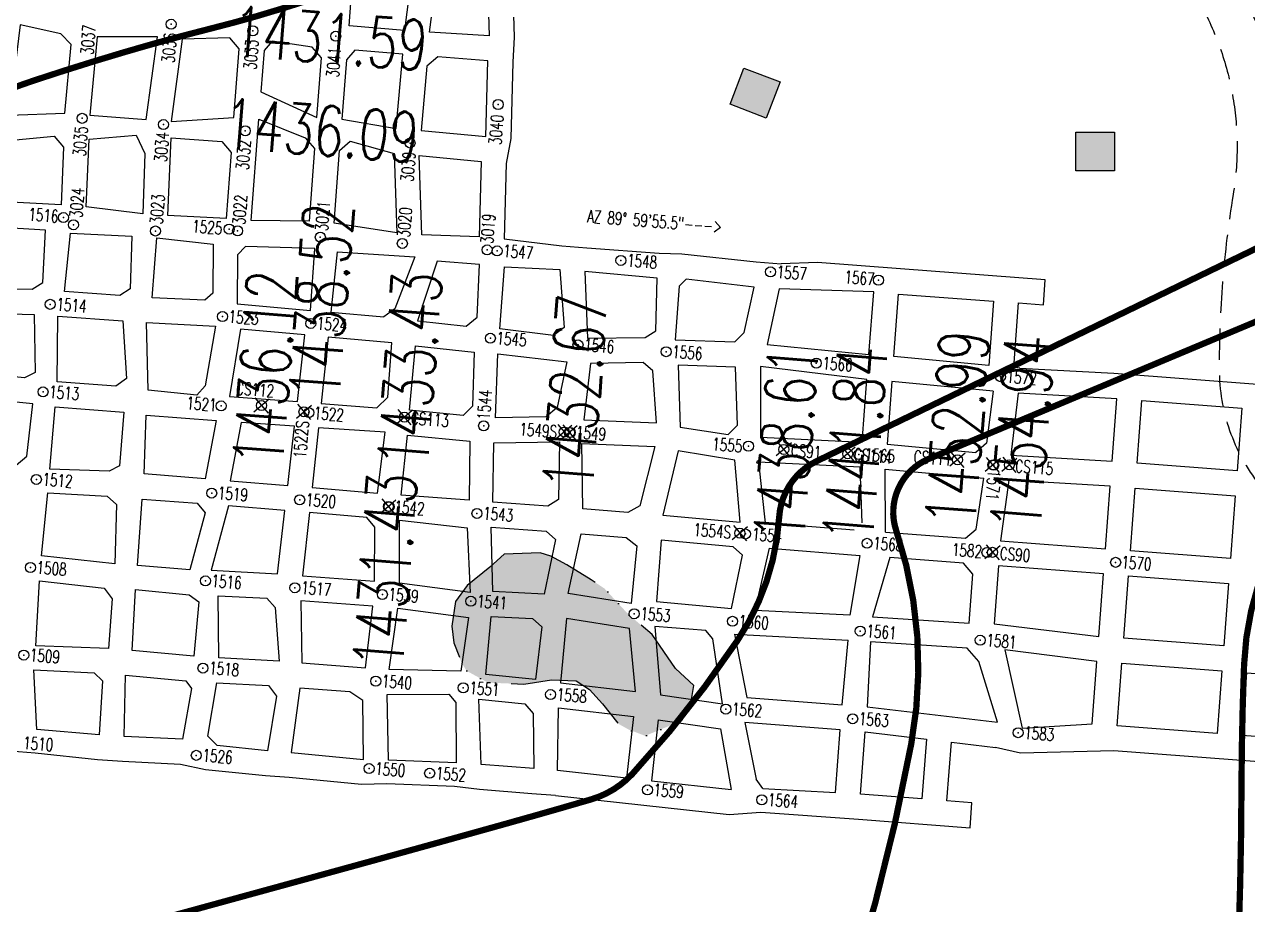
# Model space of a CAD drawing. Header units: inches. Extents: x 10131215 to 10153225, y 3476725 to 3491422.
# Drawn here: x 10140096 to 10141072, y 3482719 to 3483420 of the extents above; entities that cross this region are included whole.
import ezdxf
from ezdxf.enums import TextEntityAlignment as Align

# ---------------------------------------------------------------- set-up
doc = ezdxf.new("R2010")
doc.units = ezdxf.units.IN
doc.header["$LTSCALE"] = 100
doc.header["$MEASUREMENT"] = 0
doc.header["$PDMODE"] = 32
doc.header["$PDSIZE"] = 8
doc.linetypes.add('DASHED2', pattern=[0.375, 0.25, -0.125])
doc.linetypes.add('STREAM', pattern=[1.5, 1, -0.125, 0, -0.125, 0, -0.125, 0, -0.125])
for name, color, linetype in [('BUILDINGS', 7, 'CONTINUOUS'), ('ELEVATIONS-UPEER MASON-CONTOURS', 175, 'CONTINUOUS'), ('ELEVATIONS-UPPER MASON-SPOT', 175, 'CONTINUOUS'), ('MINE WORKINGS-ADVANCED-SURVEYED', 7, 'CONTINUOUS'), ('ROADS', 34, 'DASHED2'), ('SPADS-CONTROL SURVEY-LABELS', 230, 'CONTINUOUS'), ('SPADS-CONTROL SURVEY-SYMBOLS', 230, 'CONTINUOUS'), ('SPADS-LABEL', 90, 'CONTINUOUS'), ('SPADS-SYMBOL', 90, 'CONTINUOUS'), ('WATER-SURFACE', 140, 'STREAM')]:
    doc.layers.add(name, color=color, linetype=linetype)
doc.styles.add('LEV', font='SIMPLEX.shx', dxfattribs={"width": 0.7, "height": 40})
doc.styles.add('SP', font='SIMPLEX', dxfattribs={"width": 0.75, "height": 12})

# ---------------------------------------------------------------- blocks, each defined once
blk = doc.blocks.new('CS')
at = {"layer": 'SPADS-CONTROL SURVEY-SYMBOLS'}
for p, q in [((-5.656854249653406, 5.656854249420576), (5.656854249420576, -5.656854249536991)), ((5.656854249420576, 5.656854249420576), (-5.656854249653406, -5.656854249536991))]:
    blk.add_line(p, q, dxfattribs=at)
blk.add_circle((-2.328306436538696e-10, -1.455191522836685e-10), 4, dxfattribs=at)

msp = doc.modelspace()

# ---------------------------------------------------------------- hatches: boundary and pattern name
at = {"layer": 'WATER-SURFACE'}
h = msp.add_hatch(color=151, dxfattribs=at)
h.paths.add_polyline_path([(10138052.43618324, 3483775.884094363), (10138047.61001281, 3483759.449616426), (10138021.17953161, 3483723.112215106), (10137999.74342445, 3483707.360507442), (10137982.45977996, 3483691.438232584), (10137961.36045878, 3483683.989209406), (10137922.97754942, 3483660.618094696), (10137922.80917848, 3483656.466771486), (10137971.96582953, 3483637.81270064), (10137984.42331578, 3483637.300508089), (10138013.82767278, 3483644.408051173), (10138043.06365836, 3483647.364270642), (10138072.13126267, 3483646.169157993), (10138117.47219485, 3483635.988437114), (10138129.0877162, 3483614.719668083), (10138140.87180909, 3483597.602223772), (10138160.62394747, 3483571.840610132), (10138168.59219028, 3483563.196439478), (10138181.04965402, 3483562.68422749), (10138189.8598974, 3483574.796798825), (10138191.03870174, 3483603.856105956), (10138183.57565005, 3483624.954179133), (10138151.87099672, 3483663.681869735), (10138140.08707488, 3483680.799290043), (10138129.14511142, 3483718.673415896), (10138125.32926087, 3483727.146689147), (10138117.69793941, 3483744.093354775), (10138105.91378982, 3483761.21088482)])
h.paths.add_polyline_path([(10138843.79548152, 3482674.66241525), (10138839.64315395, 3482674.833233801), (10138823.03346408, 3482675.516523619), (10138814.72861915, 3482675.858168528), (10138802.27144665, 3482676.370631988), (10138715.7447128, 3482696.56336903), (10138711.59238336, 3482696.734185961), (10138661.08946236, 3482682.178579827), (10138660.75254509, 3482673.875781955), (10138664.06277167, 3482652.948097674), (10138701.09752278, 3482643.107868003), (10138762.87810637, 3482628.091400642), (10138787.79260741, 3482627.066436759), (10138824.99559686, 3482621.377587511), (10138837.45294087, 3482620.86510045), (10138854.56785291, 3482632.635911695), (10138855.41025063, 3482653.392861946)])
h.paths.add_polyline_path([(10140233.97822906, 3482637.653164133), (10140225.31562327, 3482640.200562987), (10140196.96242575, 3482643.557981047), (10140177.449526, 3482648.742627704), (10140166.59904986, 3482651.380024601), (10140151.46187891, 3482656.384799595), (10140136.2358585, 3482659.202190502), (10140116.72295009, 3482664.386964392), (10140097.03216023, 3482665.196984213), (10140081.45076352, 3482659.264857437), (10140070.15607007, 3482650.965359871), (10140058.95041858, 3482644.853375596), (10140047.47805365, 3482632.179133578), (10140049.3105541, 3482623.339623359), (10140053.68627997, 3482623.159614458), (10140069.00113073, 3482622.529591112), (10140090.79091688, 3482619.442167914), (10140110.30380354, 3482614.257375251), (10140138.47928857, 3482606.525177326), (10140153.70528686, 3482603.707767307), (10140214.96485416, 3482601.187644078), (10140256.44518971, 3482597.290165139), (10140267.38430938, 3482596.840146197), (10140287.07487663, 3482596.030105855), (10140298.1030417, 3482597.767468475), (10140309.21987451, 3482601.692229959), (10140322.79133335, 3482612.089152915), (10140334.17474661, 3482622.576094313), (10140341.09376964, 3482631.055648671), (10140348.2793655, 3482646.097241656), (10140351.00038205, 3482659.131590737), (10140351.53353358, 3482672.25594247), (10140325.36818143, 3482675.523340903), (10140318.53801139, 3482669.231173667), (10140309.34245533, 3482658.654222873), (10140300.23557028, 3482650.264673753), (10140291.12868939, 3482641.87512823), (10140280.01185287, 3482637.950498251), (10140266.79581302, 3482636.303129852)])
h.paths.add_polyline_path([(10140478.72028758, 3482997.872283736), (10140467.33672265, 3482987.385211373), (10140449.21159227, 3482972.793316113), (10140439.92707016, 3482960.029015273), (10140436.93941912, 3482940.432439626), (10140438.59412297, 3482927.218076922), (10140444.53553424, 3482911.636347025), (10140448.64470491, 3482904.89418002), (10140465.79229636, 3482895.42481692), (10140494.23435832, 3482894.254967587), (10140516.29069971, 3482897.729739553), (10140535.98162314, 3482896.919835074), (10140546.65423194, 3482889.907831016), (10140557.14928036, 3482878.520872032), (10140569.65426898, 3482862.669118891), (10140578.22803948, 3482857.934348205), (10140591.1773739, 3482853.019600483), (10140620.15284137, 3482864.974150497), (10140627.16084979, 3482875.641206305), (10140630.05972028, 3482893.050322682), (10140615.27779976, 3482906.804678362), (10140596.65352935, 3482933.863416774), (10140577.58487408, 3482949.98511604), (10140567.08980371, 3482961.371921372), (10140558.69393708, 3482970.481465464), (10140548.02112162, 3482977.49359748), (10140528.77468641, 3482989.240458651), (10140515.91416384, 3482996.342557971), (10140507.25148594, 3482998.889894545)])

# ---------------------------------------------------------------- linework, layer by layer
at = {"layer": 'BUILDINGS'}
for points in [[(10140658.84933499, 3483356.395537143), (10140669.9101007, 3483385.307068137), (10140698.8216317, 3483374.246302428), (10140687.76086599, 3483345.334771434)], [(10140934.68682012, 3483303.257774664), (10140934.68682012, 3483334.212857647), (10140965.64190311, 3483334.212857647), (10140965.64190311, 3483303.257774664)]]:
    msp.add_lwpolyline(points, close=True, dxfattribs=at)
for points in [[(10140669.9101007, 3483385.307068137), (10140698.8216317, 3483374.246302428), (10140658.84933499, 3483356.395537143), (10140687.76086599, 3483345.334771434)], [(10140934.68682012, 3483334.212857647), (10140965.64190311, 3483334.212857647), (10140934.68682012, 3483303.257774664), (10140965.64190311, 3483303.257774664)]]:
    msp.add_solid(points, dxfattribs=at)
at = {"layer": 'ELEVATIONS-UPEER MASON-CONTOURS', "const_width": 5.000142584255225}
for points in [[(10135978.88428691, 3483263.248318839, 4.255055060081e-07), (10135880.17467438, 3483248.315375748, 0.0005474603146306517)], [(10136147.75905881, 3483288.543522684, 1.373056544530431e-06), (10135988.51066798, 3483264.690762232, 2.300745381369936e-05)], [(10139638.82532724, 3483431.707527347, 7.746851416543983e-07), (10139693.51518071, 3483463.689686147, 1.130609256245208e-05)], [(10138804.86546588, 3484318.684978562, 1.744273280105424e-06), (10138743.64353124, 3484310.015058426, 0.000372396925062913)], [(10137623.40510488, 3484107.94514403, -4.648642984989848e-07), (10137609.74202543, 3484100.70544615, -0.0001325035653944771)], [(10139697.26243891, 3483465.881172217, 6.75367293993385e-06), (10139736.40876738, 3483488.776777369, -3.284967643956018e-06), (10139816.89067232, 3483535.849167633, -0.0002011422296852698)], [(10141524.20354393, 3483957.189001164), (10140935.67828565, 3483702.58064611), (10140347.15302736, 3483447.972291057, -0.02181318538239929), (10140337.81379319, 3483444.406897699, -0.005325067643175596), (10140298.83883877, 3483431.904140554, -0.01364955955323126), (10140245.96887901, 3483417.13117527, 0.01039652907878781), (10140176.43686878, 3483398.189237546, 0.008219069687363694), (10140104.04509247, 3483375.542044509, 0.01927811408492636), (10140073.749558, 3483364.201428954, 0.00882344217724672)], [(10141229.98492185, 3483314.684674557), (10140979.00021492, 3483193.35176994), (10140728.01550798, 3483072.018865324, 0.2706922975363894), (10140698.04943728, 3483027.435611662, -0.132528265845121), (10140664.67682213, 3482928.908866729, -0.03870784161099785), (10140581.11113078, 3482822.883807456, -0.1364576321010456), (10140548.00243336, 3482802.370243994, -0.002725909393274517), (10140477.77713226, 3482782.32846672, -0.001285266575595932), (10140328.50163166, 3482741.01849787), (10139979.72477193, 3482645.463753393), (10139630.94791221, 3482549.909008915, 0.5632209664600145), (10139617.69221806, 3482503.375545419, -0.5018286148698018), (10139608.35848109, 3482452.618290099, -0.0007733367434370667), (10139561.64131444, 3482429.636598578, -0.0008981739942839022), (10139521.35143583, 3482409.983709273, -1.703775806292648e-05), (10139463.32174833, 3482381.808942344, 1.606019843936534e-05), (10139401.7598246, 3482351.919341064, 0.00137145184059995), (10139380.29241822, 3482341.422751259, 0.0005374382145129457), (10139325.6139586, 3482314.428317448)], [(10141301.0331719, 3483276.528703604), (10141059.17889976, 3483175.156833219), (10140817.32462762, 3483073.784962833, 0.3928988278857378), (10140791.41927142, 3483016.569896205, -0.1274134903558405), (10140803.36508072, 3482846.491170262, -0.02972312518799287), (10140756.54720237, 3482657.44469117, -0.1329667477937876), (10140732.78728526, 3482620.095348772, -0.1172618887302695), (10140657.69813283, 3482578.450086725, -0.02494401631354691), (10140269.14546381, 3482490.320628321, -0.001318284884751951), (10140141.96510018, 3482468.4202758, -0.01226271473453503), (10140128.23182793, 3482466.437790241, -0.02530229064140293), (10140065.57650613, 3482462.155037282, -0.01995917158756731), (10139986.00181962, 3482463.926567886, -0.08427471786671684), (10139944.87072928, 3482473.571195999, 0.1199003183998349), (10139915.34330602, 3482478.330703206, 0.0646979821814321), (10139876.28453253, 3482470.08470471, 0.02367162985779751), (10139775.51419885, 3482429.295771377, 0.000792822278767275), (10139737.1812714, 3482411.551311685, 0.0002033880248925763), (10139587.89474875, 3482342.08449446, 0.002876648417140785), (10139488.88363881, 3482295.267986109, 0.001786759856534047), (10139330.1884131, 3482218.411267059)], [(10141097.51483018, 3483013.243134198, 0.1160950750435688), (10141068.90458602, 3482909.939374408, 0.008917646682672543), (10141066.80620314, 3482810.929243096, -0.007727824028192779), (10141064.65665559, 3482696.671735881, -0.002562928000634388), (10141059.78588914, 3482573.087550947, -0.008468277175046428), (10141057.48684475, 3482535.723928492, -0.1052528661751687), (10141047.13313699, 3482500.788933486, -0.03859720500066147), (10140993.60795417, 3482418.196574577, -0.05254931921094722), (10140952.39938752, 3482374.593429867, -0.1222047327554332), (10140929.06520552, 3482362.874623395, -0.1822515681844898), (10140891.7252067, 3482368.073083792, -0.07766703118730557), (10140823.35538151, 3482420.470041326, -0.03868840197748491), (10140815.01790395, 3482430.68514506, 0.07370525433067904), (10140810.25954072, 3482435.748634049, 0.4366658380115233), (10140761.42680265, 3482428.162851148, -0.1722206152289706), (10140674.28483678, 3482363.763388628, -0.008065148788285077), (10140499.5388544, 3482313.663817198, -0.01226712686812324), (10140383.39635129, 3482285.420575802, -0.008860349737550103), (10140204.67603497, 3482249.881218251, -0.01153085683888574), (10140066.34002144, 3482228.193042906, -0.07622709186499893), (10139957.97260676, 3482230.328978037, 0.1461579520231315), (10139900.97158476, 3482223.548736393), (10139813.69369425, 3482185.754641384)]]:
    msp.add_lwpolyline(points, format="xyb", dxfattribs=at)
at = {"layer": 'MINE WORKINGS-ADVANCED-SURVEYED'}
for points in [[(10140354.95439947, 3483418.86151082), (10140358.60630147, 3483466.573319623), (10140367.19375573, 3483473.939657229), (10140406.20750567, 3483471.926511329), (10140399.07801395, 3483415.29298622)], [(10140419.02583105, 3483413.841295287), (10140425.5746464, 3483462.495693554), (10140434.13444962, 3483469.894144023), (10140465.19839078, 3483464.054567013), (10140466.59630168, 3483410.920708056)], [(10140083.80705623, 3483347.692582489), (10140128.31875093, 3483349.352902626), (10140133.32513005, 3483403.946551287), (10140125.02164694, 3483412.66781486), (10140092.67828953, 3483419.683285677)], [(10140148.2524889, 3483347.719224462), (10140193.11266663, 3483344.296192283), (10140202.00529926, 3483410.176426658), (10140153.92193825, 3483410.255113396)], [(10140213.05725398, 3483342.800782883), (10140262.97242205, 3483345.991562719), (10140267.20207251, 3483400.738992587), (10140259.81338296, 3483409.307222685), (10140221.92206208, 3483408.347390766)], [(10140284.59369729, 3483366.401630716), (10140329.31794002, 3483345.993380764), (10140332.95152528, 3483393.465882864), (10140325.58518768, 3483402.053337127), (10140293.72183723, 3483406.800699043), (10140287.14822209, 3483399.264566916)], [(10140349.26017985, 3483344.466984943), (10140392.42898352, 3483337.150994087), (10140397.69890756, 3483396.34255997), (10140359.48699539, 3483399.458464231), (10140352.89376512, 3483391.939487044)], [(10140412.37122336, 3483335.624598266), (10140463.94530474, 3483330.674121099), (10140465.61615188, 3483390.944168811), (10140425.6258515, 3483394.310192665), (10140417.06604829, 3483386.911742196)], [(10140276.7377196, 3483263.763907831), (10140282.91466189, 3483344.465166898), (10140320.04360763, 3483329.653035233), (10140327.40994524, 3483321.065580971), (10140322.98339736, 3483263.233085452)], [(10140080.4684435, 3483278.632324824), (10140083.26085157, 3483327.674477401), (10140119.78994838, 3483330.987638911), (10140127.10997231, 3483322.360672458), (10140125.33915853, 3483276.267616396)], [(10140145.2728965, 3483274.633938232), (10140147.69718154, 3483328.700489483), (10140185.16004495, 3483331.855603796), (10140192.09109331, 3483317.296228892), (10140190.49049551, 3483269.198668583)], [(10140210.43508286, 3483267.703259183), (10140213.08246723, 3483329.762030635), (10140253.4691303, 3483326.659881213), (10140260.8354679, 3483318.072426951), (10140256.79547976, 3483265.290303652)], [(10140342.92563719, 3483261.706689631), (10140347.35218507, 3483319.53918515), (10140355.93963934, 3483326.905522755), (10140390.9025877, 3483317.208754253), (10140393.07422481, 3483253.856460237)], [(10140413.01646464, 3483252.330064417), (10140410.84482754, 3483315.682358432), (10140460.42468493, 3483310.884520846), (10140458.83683345, 3483250.82884197)]]:
    msp.add_lwpolyline(points, close=True, dxfattribs=at)
at = {"layer": 'MINE WORKINGS-ADVANCED-SURVEYED', "flags": 128}
for points in [[(10140485.17493003, 3483463.074417219), (10140486.57284092, 3483409.940558263), (10140485.59269113, 3483389.964019018), (10140483.88754457, 3483329.147725278), (10140480.36692477, 3483309.358125026), (10140478.77907328, 3483249.30244615), (10140524.55175324, 3483243.597539996), (10140544.49399308, 3483242.071144175), (10140602.3264886, 3483237.644596295), (10140620.35082424, 3483237.267952048), (10140679.72577056, 3483230.71743654), (10140699.66801039, 3483229.19104072)], [(10140327.67174354, 3483241.354748141), (10140272.40434686, 3483243.033283995), (10140265.9352059, 3483236.46403265), (10140265.7258213, 3483197.364398221)], [(10140265.7258213, 3483197.364398221), (10140324.25997331, 3483192.171385194), (10140327.67174354, 3483241.354748141)], [(10140345.53112935, 3483238.89286377), (10140340.38234773, 3483190.741045854), (10140382.79412533, 3483186.978372168)], [(10140345.53112935, 3483238.89286377), (10140407.40856298, 3483234.842863129), (10140391.34284061, 3483193.297067604), (10140382.79412533, 3483186.978372168)], [(10140885.10759453, 3483146.515668662), (10140888.87555409, 3483198.042275216), (10140908.8228616, 3483196.583598754), (10140910.28153806, 3483216.530906261), (10140794.90080298, 3483225.234108157), (10140728.68667251, 3483230.303645163), (10140699.66801039, 3483229.19104072)], [(10140688.56186239, 3483165.069782192), (10140769.61468966, 3483156.963215706), (10140773.43176592, 3483206.818732102), (10140698.14161457, 3483209.248800885)], [(10140698.14161457, 3483209.248800885), (10140688.56186239, 3483165.069782192)], [(10140268.29570041, 3483177.130282285), (10140259.49648535, 3483123.516306259)], [(10140259.49648535, 3483123.516306259), (10140313.69792359, 3483119.39479059), (10140319.78853796, 3483172.552128557), (10140268.29570041, 3483177.130282285)], [(10140389.1227612, 3483166.387723026), (10140338.26181947, 3483170.90969581), (10140332.59974083, 3483117.957483049), (10140377.18366921, 3483114.567289627)], [(10140377.18366921, 3483114.567289627), (10140385.83997794, 3483122.938465714), (10140389.1227612, 3483166.387723026)], [(10140683.18036537, 3483091.223003977), (10140764.2707829, 3483087.165492751), (10140768.08785916, 3483137.021009148), (10140683.19965818, 3483147.427045505)], [(10140683.19965818, 3483147.427045505), (10140683.18036537, 3483091.223003977)], [(10140890.12018139, 3483146.132001045), (10140885.10759453, 3483146.515668662)], [(10140890.12018139, 3483146.132001045), (10140964.96876255, 3483142.006367451), (10141138.54551099, 3483128.716851402), (10141266.1600788, 3483116.73655888)], [(10140868.65154573, 3483127.716157031), (10140788.03006572, 3483135.494178644), (10140784.21298946, 3483085.638662248), (10140854.88733222, 3483078.922889223)], [(10140868.65154573, 3483127.716157031), (10140863.47478648, 3483086.289226829), (10140854.88733222, 3483078.922889223)], [(10140888.59378557, 3483126.189761211), (10140882.80646799, 3483076.785935074)], [(10140882.80646799, 3483076.785935074), (10140963.69284848, 3483071.897187722), (10140967.50992474, 3483121.752704118), (10140888.59378557, 3483126.189761211)], [(10140268.9011581, 3483102.717704253), (10140260.20048147, 3483056.391446954)], [(10140260.20048147, 3483056.391446954), (10140306.03286054, 3483052.496063729), (10140311.46010831, 3483099.863706172), (10140268.9011581, 3483102.717704253)], [(10140383.72793409, 3483095.017434467), (10140330.52827802, 3483098.584997004), (10140325.42385088, 3483050.847985668), (10140377.67183575, 3483046.407327602)], [(10140377.67183575, 3483046.407327602), (10140383.72793409, 3483095.017434467)], [(10140764.35970732, 3483022.826347311), (10140762.7439524, 3483067.223286193), (10140681.65396955, 3483071.280764143), (10140686.92870858, 3483022.880148683), (10140757.91911662, 3483017.301594107)], [(10140782.84691642, 3483015.393599332), (10140782.68615896, 3483065.69645569), (10140861.33783234, 3483058.370091061)], [(10140782.84691642, 3483015.393599332), (10140846.64214183, 3483010.510659087), (10140855.2295961, 3483017.876996692), (10140861.33783234, 3483058.370091061)], [(10140881.28007217, 3483056.84369524), (10140874.5612776, 3483008.373704938)], [(10140874.5612776, 3483008.373704938), (10140958.34894172, 3483002.099464767), (10140962.16601798, 3483051.954981164), (10140881.28007217, 3483056.84369524)], [(10140258.64838447, 3483036.45119097), (10140245.06711556, 3482985.175512123), (10140297.97042856, 3482982.129201594)], [(10140297.97042856, 3482982.129201594), (10140303.75254719, 3483032.594066989), (10140258.64838447, 3483036.45119097)], [(10140369.16316623, 3483027.00041771), (10140323.29331253, 3483030.92302046), (10140317.9126684, 3482980.602805774)], [(10140317.9126684, 3482980.602805774), (10140375.30643482, 3482976.209838587), (10140375.60774762, 3483019.485568403), (10140369.16316623, 3483027.00041771)], [(10140678.95694984, 3482952.968172609), (10140690.39576846, 3483002.555596062), (10140762.37539275, 3482996.901435527)], [(10140762.37539275, 3482996.901435527), (10140754.50122712, 3482949.191857193), (10140678.95694984, 3482952.968172609)], [(10140873.03488178, 3482988.431465104), (10140869.5111971, 3482942.394804441)], [(10140869.5111971, 3482942.394804441), (10140953.00503496, 3482932.301741812), (10140956.82211122, 3482982.157258209), (10140873.03488178, 3482988.431465104)], [(10140662.47387415, 3482934.17072964), (10140672.32108377, 3482883.58481437), (10140748.23906262, 3482877.772323887), (10140752.9748313, 3482929.249617358)], [(10140662.47387415, 3482934.17072964), (10140752.9748313, 3482929.249617358)], [(10140770.92284715, 3482927.875861119), (10140768.18126918, 3482876.245493384), (10140872.24060773, 3482863.797088737)], [(10140872.24060773, 3482863.797088737), (10140857.17416367, 3482912.247530608), (10140847.96624166, 3482922.981848435), (10140770.92284715, 3482927.875861119)], [(10140877.9559212, 3482921.689366696), (10140891.95388819, 3482859.279356942)], [(10140891.95388819, 3482859.279356942), (10140947.6611282, 3482862.504018858), (10140951.47820446, 3482912.359535254), (10140877.9559212, 3482921.689366696)], [(10141246.4581218, 3482841.629342578), (10141117.16988395, 3482849.525959583), (10141067.31436756, 3482853.34303584), (10141071.13144381, 3482903.198552236), (10141120.97168111, 3482899.181912893), (10141251.5965706, 3482891.330615841)], [(10140521.22930261, 3482825.429642149), (10140522.07623757, 3482875.412200314), (10140581.75772839, 3482868.429686621)], [(10140581.75772839, 3482868.429686621), (10140576.35276735, 3482819.360045971), (10140521.22930261, 3482825.429642149)], [(10140601.60798875, 3482865.785819271), (10140596.25289012, 3482817.168860971), (10140659.77695163, 3482810.174282479)], [(10140601.60798875, 3482865.785819271), (10140651.19245874, 3482858.67783534), (10140659.77695163, 3482810.174282479)], [(10140684.94292944, 3482811.016731691), (10140742.89515586, 3482807.974600932), (10140746.71223211, 3482857.830117329), (10140670.62284384, 3482863.655731391), (10140679.56595178, 3482818.506254986)], [(10140519.70290679, 3482805.487402314), (10140500.75777894, 3482806.937478344), (10140458.87907529, 3482810.142909567), (10140439.01315525, 3482812.66641738), (10140385.01465429, 3482814.791348503), (10140364.91970505, 3482814.326529128), (10140307.16434205, 3482819.7588367), (10140288.21943154, 3482821.211749344), (10140240.33861948, 3482825.948210724), (10140220.59214772, 3482830.318586013), (10140174.2730298, 3482832.513705479), (10140154.31994613, 3482833.891118218), (10140104.51470128, 3482839.222016462), (10140084.57246144, 3482840.748412283)], [(10140683.31154559, 3482792.086354616), (10140761.30331373, 3482786.506080329), (10140850.31800503, 3482779.692856963), (10140851.84440085, 3482799.635096798), (10140831.90216101, 3482801.161492619), (10140835.4924513, 3482848.068349344), (10140870.71421191, 3482843.854848903)], [(10140890.42749237, 3482839.337117107), (10140870.71421191, 3482843.854848903)], [(10141238.9860056, 3482821.960250099), (10141115.64305345, 3482829.583753024), (10140965.00010338, 3482841.117394025), (10140890.42749237, 3482839.337117107)], [(10140684.94292944, 3482811.016731691), (10140679.56595178, 3482818.506254986)], [(10140519.70290679, 3482805.487402314), (10140658.05970547, 3482790.247569768)], [(10140658.05970547, 3482790.247569768), (10140683.31154559, 3482792.086354616)]]:
    msp.add_lwpolyline(points, dxfattribs=at)
for points in [[(10140059.72336428, 3483259.242469995), (10140058.70515426, 3483209.891308591), (10140102.13509782, 3483209.009534216), (10140110.54117467, 3483214.426505271), (10140112.91964255, 3483256.075116808)], [(10140132.80344989, 3483253.696655896), (10140181.75696908, 3483251.311292989), (10140180.36648348, 3483209.456020395), (10140171.96040662, 3483204.03904934), (10140128.07021252, 3483207.163354119)], [(10140201.70981735, 3483249.930474491), (10140246.46564411, 3483244.828348043), (10140246.27278156, 3483205.767067637), (10140239.86171353, 3483200.208082729), (10140197.89552132, 3483202.192869243)], [(10140409.62124474, 3483183.761650366), (10140448.40807286, 3483179.558226605), (10140457.0390133, 3483186.873564433), (10140459.07469849, 3483228.616717385), (10140425.18655023, 3483231.384268515)], [(10140475.31741744, 3483177.338147195), (10140479.00890335, 3483226.988746132), (10140523.10167721, 3483224.652412153), (10140526.60748339, 3483178.468860238), (10140518.09634892, 3483172.099634624)], [(10140545.01837269, 3483170.039000266), (10140591.19080348, 3483170.516737845), (10140599.62561816, 3483175.888851467), (10140600.80009278, 3483217.702356461), (10140543.04391705, 3483223.126016332)], [(10140678.19937473, 3483210.775196706), (10140623.80998838, 3483216.944113259), (10140618.36650967, 3483211.343040264), (10140615.12149128, 3483168.68506286), (10140662.6369506, 3483167.054096759), (10140670.22729287, 3483174.496754155)], [(10140865.17249597, 3483148.14130176), (10140789.55689622, 3483155.436385203), (10140793.35372538, 3483205.027450691), (10140868.92824659, 3483199.500951679)], [(10140049.65608181, 3483142.897231891), (10140055.35893789, 3483190.071473125), (10140103.70747252, 3483188.846425207), (10140104.51525976, 3483142.679043572), (10140096.14895773, 3483138.318990087)], [(10140122.66005634, 3483187.497293598), (10140174.53028573, 3483183.804933404), (10140177.3724619, 3483137.974568038), (10140168.84995577, 3483131.620566606), (10140121.992179, 3483135.291362864)], [(10140193.48286955, 3483182.455801795), (10140248.41661911, 3483179.547925232), (10140240.10372021, 3483132.057165037), (10140233.49705998, 3483124.549985535), (10140194.69317705, 3483128.592939382)], [(10140407.97674148, 3483163.828802532), (10140454.73670872, 3483158.967577464), (10140453.49733641, 3483115.81485699), (10140445.9136375, 3483108.365430454), (10140403.11034108, 3483112.606106052)], [(10140471.84030937, 3483106.40424688), (10140473.67291417, 3483157.40529936), (10140528.535297, 3483151.241557298), (10140520.87241878, 3483114.678680111), (10140512.28496451, 3483107.312342505)], [(10140542.19832427, 3483105.022748775), (10140600.18345937, 3483102.590424878), (10140597.18338484, 3483143.981267733), (10140589.66440765, 3483150.574498011), (10140547.48042484, 3483149.791481268)], [(10140618.97594763, 3483099.146124865), (10140657.25545358, 3483093.207318544), (10140664.84579585, 3483100.64997594), (10140663.10477877, 3483146.959217343), (10140617.58354342, 3483148.437543862)], [(10140052.10369351, 3483122.647962193), (10140044.2050624, 3483072.142322061), (10140089.32017138, 3483068.667281235), (10140097.90762564, 3483076.033618841), (10140102.56270856, 3483117.754694225)], [(10140116.16587536, 3483065.609534885), (10140120.43013804, 3483115.351883387), (10140175.26370661, 3483111.056270743), (10140171.85436659, 3483068.283342608), (10140163.49023995, 3483063.919117413)], [(10140983.63505504, 3483070.370357219), (10140987.4521313, 3483120.225873615), (10141067.22095753, 3483114.118551604), (10141063.40388128, 3483064.263035207)], [(10140193.13113609, 3483108.653459905), (10140248.96167862, 3483104.279745214), (10140240.26022549, 3483057.943543956), (10140191.40659832, 3483061.74618161)], [(10140401.60173833, 3483092.662512305), (10140451.38529256, 3483087.893825745), (10140450.77870982, 3483040.81037934), (10140396.61677741, 3483044.954821141)], [(10140469.72383766, 3483039.36030331), (10140470.33170662, 3483086.460653132), (10140522.80023239, 3483087.451377171), (10140522.03157997, 3483041.374346127), (10140513.59676529, 3483036.002232505)], [(10140540.74824824, 3483086.077620932), (10140598.73338334, 3483083.645297035), (10140586.84385944, 3483036.413559709), (10140577.41193276, 3483031.117765879), (10140541.51590106, 3483033.865278356)], [(10140605.33106853, 3483028.98081173), (10140666.82641435, 3483023.270952632), (10140662.70884171, 3483072.730840172), (10140617.5258716, 3483080.200997022)], [(10140109.53620448, 3482996.552115696), (10140114.71579934, 3483046.664407043), (10140161.93814295, 3483043.978861429), (10140169.44861624, 3483037.375945834), (10140168.2131724, 3482990.055024041)], [(10140978.29114828, 3483000.572634264), (10140982.10822454, 3483050.42815066), (10141061.87705077, 3483044.320828648), (10141058.05997452, 3482994.465312252)], [(10140189.85450132, 3483041.805925627), (10140233.72306449, 3483038.391312222), (10140240.15892013, 3483030.868988677), (10140228.03989191, 3482985.475836579), (10140186.16118825, 3482988.681267803)], [(10140395.24867466, 3482974.683442766), (10140395.08782324, 3483025.012777289), (10140449.09967441, 3483018.873915522), (10140451.63573417, 3482967.358669057)], [(10140468.19744184, 3483019.418063476), (10140512.07036947, 3483016.059992671), (10140519.58934666, 3483009.466762392), (10140510.69430106, 3482965.84713736), (10140469.73638961, 3482967.979136801)], [(10140539.98950524, 3483013.923038522), (10140575.88553694, 3483011.175526045), (10140584.40162612, 3483004.505975975), (10140580.09022308, 3482958.529607938), (10140529.79206848, 3482966.391285315)], [(10140600.26142229, 3482959.994548093), (10140660.011822, 3482954.418248639), (10140668.83054775, 3482997.040761684), (10140661.31157056, 3483003.633991962), (10140603.80467271, 3483009.038571895)], [(10140772.44924297, 3482947.818100954), (10140849.49263748, 3482942.92408827), (10140852.48208362, 3482981.980964991), (10140845.11574601, 3482990.568419253), (10140786.30608056, 3482995.069760542)], [(10140972.94724152, 3482930.77491131), (10140976.76431778, 3482980.630427706), (10141056.53314401, 3482974.523105694), (10141052.71606776, 3482924.667589298)], [(10140105.03774767, 3482924.70639579), (10140108.00980865, 3482976.609875862), (10140159.70699264, 3482970.647022744), (10140166.07621825, 3482962.135888274), (10140163.00543332, 3482922.535637808)], [(10140184.71111223, 3482969.73613996), (10140227.51060808, 3482965.457276954), (10140235.10590506, 3482959.861158667), (10140231.08459726, 3482916.589939443), (10140181.95608872, 3482921.15968382)], [(10140250.52050368, 3482964.699033752), (10140289.4642488, 3482962.721200297), (10140295.9097942, 3482955.207177818), (10140299.20880376, 3482912.462194737), (10140251.03265557, 3482915.141566823)], [(10140317.15799885, 3482911.103933065), (10140368.01405161, 3482907.255524994), (10140373.780039, 3482956.267598753), (10140316.38627258, 3482960.660565939)], [(10140386.96042421, 3482905.82180434), (10140393.72227884, 3482954.741202932), (10140450.10933835, 3482947.416429222), (10140444.06263342, 3482904.451359407)], [(10140468.20999379, 3482948.036896967), (10140501.1910093, 3482946.515455855), (10140508.70998649, 3482939.922225576), (10140503.73671334, 3482897.877947961), (10140463.92855347, 3482901.927851594)], [(10140523.60263339, 3482895.354440149), (10140583.40496464, 3482888.362308791), (10140578.56382726, 3482938.587368104), (10140528.26567266, 3482946.44904548)], [(10140603.25522499, 3482885.718441441), (10140652.83969498, 3482878.61045751), (10140645.14137133, 3482930.48260613), (10140639.61661813, 3482936.923196826), (10140598.73502647, 3482940.052308258)], [(10140967.60333476, 3482860.977188355), (10140971.42041102, 3482910.832704751), (10141051.18923725, 3482904.725382739), (10141047.372161, 3482854.869866343)], [(10140105.96477731, 3482858.167144305), (10140103.59305078, 3482905.760856991), (10140151.58303154, 3482903.311765803), (10140158.13034017, 3482896.820417891), (10140155.69735887, 3482853.844201888)], [(10140176.51810444, 3482901.501300028), (10140224.64921006, 3482897.003974283), (10140229.20171285, 3482890.657463633), (10140221.96956046, 3482850.271669683), (10140175.65044254, 3482852.46678915)], [(10140249.58428295, 3482895.193508508), (10140290.71938159, 3482893.046857508), (10140297.09595227, 3482884.541224596), (10140289.74881327, 3482841.153760409), (10140249.69726569, 3482845.350329299), (10140242.19812668, 3482852.884873679)], [(10140308.69372378, 3482839.700847765), (10140366.44908678, 3482834.268540192), (10140366.05211808, 3482881.328909863), (10140355.53591942, 3482888.142023693), (10140315.64881922, 3482891.160382964)], [(10140386.46756693, 3482833.736259015), (10140385.45124457, 3482885.878254239), (10140434.63566146, 3482886.116789892), (10140440.16041466, 3482879.676199196), (10140440.46323128, 3482831.611545223)], [(10140458.41370968, 3482882.290890924), (10140495.23053358, 3482878.469946664), (10140501.67607899, 3482870.955924185), (10140502.28417477, 3482826.879718178), (10140460.40547112, 3482830.085149402)], [(10140762.83736242, 3482806.44777043), (10140766.65443867, 3482856.303286826), (10140815.61538243, 3482850.446198634), (10140811.95992118, 3482802.687888439)]]:
    msp.add_lwpolyline(points, close=True, dxfattribs=at)
at = {"layer": 'MINE WORKINGS-ADVANCED-SURVEYED'}
msp.add_circle((10140681.65396955, 3483071.280764143), 1.426271172870938, dxfattribs=at)
at = {"layer": 'ROADS', "flags": 128}
for points in [[(10140106.49442494, 3483999.818644302, 0.002660865452501555), (10140136.55427816, 3483888.092881027, 0.1947024343008681), (10140195.53544809, 3483810.876131131, 0.06740669918644668), (10140286.37830623, 3483772.518801074, 0.08084949890513189), (10140396.71228618, 3483761.065975579, -0.09738872525526354), (10140539.0846634, 3483741.54342778, -0.03171186943105264), (10140749.06539174, 3483654.256169437, -0.06366415936835361), (10140982.48642456, 3483499.816169208, -0.09108115001705902), (10141034.90147337, 3483434.687060142, -0.1664803488120335), (10141060.17554785, 3483284.421186393, 0.04171909191736188), (10141049.05973826, 3483145.170440088, 0.16741073156168), (10141081.08386122, 3483053.18547923, 0.04276505716785106), (10141164.6633615, 3482963.791554414, -0.05780481480860264), (10141210.56191742, 3482911.650978583, -0.1359422672890759), (10141243.38805786, 3482817.816938677, 0.1500384235427805), (10141271.83630858, 3482743.171210498, 0.06561786942801842), (10141345.49580262, 3482670.561371122, 0.01486237928364106), (10141434.97817989, 3482607.010618248, 0.0575400667049453), (10141498.18069936, 3482574.675415575, -0.02103444950283728), (10141620.76788905, 3482522.846467885, -0.02981337808743317), (10141790.73391355, 3482429.622665573, -0.009869627886671924), (10141855.20110766, 3482387.292090011, -0.1807413312668887), (10141938.97615356, 3482268.107895403, -0.02611301097981628), (10141956.85119482, 3482181.407163632, 0.0108361055405919), (10141971.32270086, 3482098.502057923, -0.05841592628951307), (10141984.12537569, 3481934.477849791, -0.153165488834137), (10141943.73900861, 3481821.190630942, -3.274858845230019)], [(10141024.39006342, 3483506.683063266, -0.06516866304569491), (10141064.76122398, 3483450.867912646, -0.1664803488121139), (10141093.68947626, 3483278.875689113, 0.04171909191736212), (10141083.02423066, 3483145.27013472, 0.167410731561675), (10141107.76612992, 3483074.202260464, 0.04276505716785062), (10141187.38140911, 3482989.048344277, -0.05780481480860439), (10141238.45645975, 3482931.027289384, -0.1359422672890735), (10141277.27711886, 3482820.057640117, 0.1500384235427913), (10141298.61809408, 3482764.060700523, 0.06561786942801641), (10141365.95069172, 3482697.687612823, 0.01486237928364226), (10141453.78610464, 3482635.30659026, 0.05754006670493993), (10141510.04878294, 3482606.521937614, -0.02103444950365025), (10141635.26806114, 3482553.580257206, -0.02981337808664162), (10141808.78418113, 3482458.409401658, -0.009869627886671973), (10141874.37283442, 3482415.342491618, -0.18074133126689), (10141971.83558486, 3482276.685164016, -0.02611301097981672), (10141990.42723889, 3482186.508316141, 0.01083610554059186), (10142004.64530722, 3482105.054827671, -0.05841592628951241), (10142018.06401451, 3481933.136881683, -0.1531654888341391), (10141970.84576774, 3481800.685758557, -0.1531654888341391)]]:
    msp.add_lwpolyline(points, format="xyb", dxfattribs=at)
at = {"layer": 'SPADS-SYMBOL'}
for p in [(10140212.95006768, 3483420.227851879), (10140278.26174055, 3483414.973016472), (10140344.27753709, 3483410.662230889), (10140473.90739212, 3483356.248842424), (10140142.00725896, 3483345.230650726), (10140206.82986401, 3483340.269004065), (10140272.16099896, 3483335.268433662), (10140403.55678985, 3483325.547139071), (10140127.09646707, 3483266.130207105), (10140135.05726939, 3483260.429710135), (10140259.31538493, 3483256.979976228), (10140266.06025734, 3483255.563850643), (10140200.46817387, 3483255.423033896), (10140332.0195764, 3483250.515197948), (10140397.43048092, 3483245.508522061), (10140465.03504383, 3483240.333939492), (10140472.99038207, 3483239.529502027), (10140571.78477872, 3483231.967590171), (10140691.1397372, 3483222.831933999), (10140777.27074235, 3483216.239302825), (10140116.60487005, 3483196.960498977), (10140253.95259196, 3483187.183311924), (10140324.38739727, 3483181.771487765), (10140467.66468344, 3483169.950646499), (10140537.56261663, 3483164.600525128), (10140607.85939695, 3483159.219875369), (10140727.66305852, 3483150.049874737), (10140874.53673488, 3483139.30936345), (10140110.82521943, 3483127.146943488), (10140252.87013836, 3483116.01911861), (10140322.96749513, 3483110.653732561), (10140462.31914127, 3483100.1125403), (10140531.36952476, 3483094.827291995), (10140673.57841568, 3483083.942352156), (10140761.48429022, 3483077.213869076), (10140869.14082148, 3483068.81315992), (10140105.4873087, 3483057.408548969), (10140245.36884612, 3483046.520387709), (10140315.54597242, 3483041.148895942), (10140386.85935266, 3483035.681230878), (10140456.97665194, 3483030.314318661), (10140671.10762502, 3483013.924325213), (10140768.10721091, 3483006.499792163), (10140863.81054433, 3482999.174476993), (10140100.77544042, 3482987.200992978), (10140966.45381507, 3482991.317966109), (10140240.35194163, 3482976.517539607), (10140311.75552253, 3482971.052172651), (10140381.50388856, 3482965.713499164), (10140452.07986201, 3482960.311479136), (10140582.45296944, 3482950.332472458), (10140660.8363726, 3482944.332857285), (10140762.73180553, 3482936.533586751), (10140858.45508115, 3482929.206745179), (10140095.4344768, 3482917.422713489), (10140238.39206207, 3482907.042809732), (10140376.21482396, 3482896.613259486), (10140446.04295945, 3482891.268480408), (10140515.71155615, 3482885.935912874), (10140655.48243545, 3482874.385067711), (10140756.65994386, 3482866.640748496), (10140888.64084451, 3482855.527737501), (10140233.09486829, 3482837.481836119), (10140370.87996658, 3482826.914749205), (10140419.24016331, 3482823.213167215), (10140592.96793812, 3482809.915711459), (10140684.15254604, 3482802.057498328)]:
    msp.add_point(p, dxfattribs=at)
at = {"layer": 'WATER-SURFACE', "flags": 128}
msp.add_lwpolyline([(10140478.72028758, 3482997.872283736), (10140467.33672265, 3482987.385211373), (10140449.21159227, 3482972.793316113), (10140439.92707016, 3482960.029015273), (10140436.93941912, 3482940.432439626), (10140438.59412297, 3482927.218076922), (10140444.53553424, 3482911.636347025), (10140448.64470491, 3482904.89418002), (10140465.79229636, 3482895.42481692), (10140494.23435832, 3482894.254967587), (10140516.29069971, 3482897.729739553), (10140535.98162314, 3482896.919835074), (10140546.65423194, 3482889.907831016), (10140557.14928036, 3482878.520872032), (10140569.65426898, 3482862.669118891), (10140578.22803948, 3482857.934348205), (10140591.1773739, 3482853.019600483), (10140620.15284137, 3482864.974150497), (10140627.16084979, 3482875.641206305), (10140630.05972028, 3482893.050322682), (10140615.27779976, 3482906.804678362), (10140596.65352935, 3482933.863416774), (10140577.58487408, 3482949.98511604), (10140567.08980371, 3482961.371921372), (10140558.69393708, 3482970.481465464), (10140548.02112162, 3482977.49359748), (10140528.77468641, 3482989.240458651), (10140515.91416384, 3482996.342557971), (10140507.25148594, 3482998.889894545)], close=True, dxfattribs=at)

# ---------------------------------------------------------------- block references
at = {"layer": 'SPADS-CONTROL SURVEY-SYMBOLS', "xscale": 1.000028516851045, "yscale": 1.000028516851045, "zscale": 1.000028516851045}
for p, rotation in [((10140285.09412942, 3483116.250849986), 355.6010262414551), ((10140318.98881591, 3483111.249643783), 355.6010262953113), ((10140399.07931594, 3483107.048656468), 355.6010264219847), ((10140526.61761652, 3483095.188249097), 355.6010266240997), ((10140530.72921131, 3483094.887163177), 355.6010266306093), ((10140701.67133151, 3483081.355750647), 355.6010269013265), ((10140752.69208662, 3483077.875414093), 355.6010269820841), ((10140840.22438233, 3483073.113376861), 355.6010271205409), ((10140868.4380976, 3483068.942370795), 355.6010271653709), ((10140881.64546609, 3483068.96049761), 355.6010271862054), ((10140386.2825917, 3483035.774861602), 355.6010264072644), ((10140666.73199552, 3483014.540265645), 355.6010268513309), ((10140868.28348232, 3482999.304003565), 355.6010271704674)]:
    msp.add_blockref('CS', p, dxfattribs=dict(at, rotation=rotation))

# ---------------------------------------------------------------- texts
at = {"layer": 'ELEVATIONS-UPPER MASON-SPOT', "style": 'LEV', "width": 0.7}
for s, rotation, p in [('1431.59', 355.6010874874686, (10140339.89935111, 3483409.052173022)), ('1436.09', 355.6010874874686, (10140332.95981865, 3483335.586939098)), ('1438.52', 85.60108748746859, (10140333.02107636, 3483199.654142584)), ('1436.12', 85.60108748746859, (10140288.00126614, 3483146.034638376)), ('1433.43', 85.60108748746859, (10140403.47050797, 3483145.118431399)), ('1432.67', 85.60108748746859, (10140535.11029618, 3483126.993885099)), ('1452.99', 85.60108748746859, (10140840.22245101, 3483098.426131665)), ('1454.94', 85.60108748746859, (10140892.24457214, 3483094.922126324)), ('1438.61', 85.60108748746859, (10140703.69434322, 3483086.22104915)), ('1441.84', 85.60108748746859, (10140758.57155515, 3483085.786980043)), ('1431.43', 85.60108748746859, (10140383.66928386, 3482984.823294521))]:
    msp.add_text(s, height=40.0011406740418, rotation=rotation, dxfattribs=at).set_placement(p, align=Align.MIDDLE)
at = {"layer": 'SPADS-CONTROL SURVEY-LABELS', "style": 'SP', "width": 0.7}
for s, rotation, p in [('CS112', 355.5500363541342, (10140280.04021317, 3483128.977527619)), ('1522S', 85.55003644544004, (10140316.76149912, 3483089.282108736)), ('CS113', 355.5500365758902, (10140419.44986265, 3483105.22836724)), ('1549S', 355.5500367121338, (10140505.88497362, 3483096.457318418)), ('1549', 355.5500367842089, (10140547.95907144, 3483094.207323968)), ('CS91', 355.550037056646, (10140719.44531295, 3483079.736291428)), ('CS114', 355.5500371352603, (10140772.76932561, 3483076.098165218)), ('CS111', 355.55003721331, (10140820.49352676, 3483074.421003088)), ('CS115', 355.5500373394532, (10140901.59360121, 3483067.026183891)), ('1571', 265.5500373044886, (10140868.78799391, 3483052.753168201)), ('1542', 355.5500365601269, (10140403.19718001, 3483034.783849101)), ('1554S', 355.5500369372673, (10140644.69720803, 3483016.37111471)), ('CS90', 355.5500373236156, (10140886.17650825, 3482997.556610677)), ('1570', 355.5500374782748, (10140983.04336179, 3482990.697998276))]:
    msp.add_text(s, height=10.00028516851045, rotation=rotation, dxfattribs=at).set_placement(p, align=Align.MIDDLE)
at = {"layer": 'SPADS-LABEL', "style": 'SP', "width": 0.7}
for s, rotation, p in [('3037', 85.55003615297753, (10140146.79467975, 3483407.867432296)), ('3036', 85.55003625555993, (10140211.49711221, 3483401.340588411)), ('3033', 85.55003635899486, (10140276.80878511, 3483396.085753003)), ('3041', 85.55003646345558, (10140342.67631188, 3483389.847577901)), ('3035', 85.5500361494169, (10140140.60355393, 3483326.983604029)), ('3040', 85.55003667209603, (10140472.35541745, 3483336.074406203)), ('3034', 85.5500362520679, (10140205.45052502, 3483322.338696199)), ('3032', 85.55003635547014, (10140270.68315907, 3483316.057692194)), ('3039', 85.55003656352915, (10140402.10383447, 3483306.659875548)), ('3024', 85.55003614897916, (10140137.9472781, 3483277.9573261)), ('3023', 85.55003625044765, (10140202.01185182, 3483272.838454909)), ('3022', 85.55003635449343, (10140267.94120282, 3483272.400405449)), ('1516', 355.5500360827912, (10140111.13255536, 3483267.931201481)), ('3021', 85.55003645900966, (10140333.90052186, 3483267.351752752)), ('3020', 85.55003656251652, (10140399.31142634, 3483262.34507688)), ('AZ 89%%D 59\'55.5"--->', 355.5731055199433, (10140598.74437105, 3483263.141176078)), ('1525', 355.5500362884671, (10140241.87633855, 3483258.431048255)), ('3019', 85.5500366677808, (10140465.76413337, 3483257.25910403)), ('1547', 355.5500366812835, (10140489.91554661, 3483238.800412493)), ('1548', 355.550036837723, (10140588.70994326, 3483231.23850068)), ('1557', 355.5500370267202, (10140708.06490176, 3483222.102844562)), ('1567', 355.5500371123382, (10140762.13453638, 3483217.9649547)), ('1514', 355.5500361231017, (10140133.53003462, 3483196.231409281)), ('1523', 355.5500363397429, (10140270.87775653, 3483186.454222287)), ('1524', 355.5500364510138, (10140341.31256184, 3483181.042398163)), ('1545', 355.5500366782194, (10140484.58984802, 3483169.221556962)), ('1546', 355.5500367891644, (10140554.48778121, 3483163.871435627)), ('1556', 355.5500369004786, (10140624.78456153, 3483158.490785902)), ('1566', 355.5500370901846, (10140744.58822311, 3483149.320785315)), ('1572', 355.5500373224552, (10140891.46189946, 3483138.580274103)), ('1513', 355.550036119603, (10140127.75038403, 3483126.417853789)), ('1521', 355.5500362943668, (10140237.26428643, 3483117.576344713)), ('1544', 85.55003667423892, (10140463.04823082, 3483117.037704905)), ('1522', 355.5500364528162, (10140338.81195631, 3483109.556623374)), ('1555', 355.5500369562, (10140656.68974686, 3483084.815435806)), ('1565', 355.5500371488649, (10140778.40945485, 3483076.484779674)), ('1512', 355.5500361165331, (10140122.41247333, 3483056.679459265)), ('1519', 355.5500363383097, (10140262.29401076, 3483045.79129807)), ('1520', 355.5500364481171, (10140332.47113706, 3483040.419806327)), ('1543', 355.5500366720698, (10140473.90181658, 3483029.585229122)), ('1554', 355.5500370114895, (10140688.41022203, 3483012.969736935)), ('1568', 355.5500371647367, (10140785.03237557, 3483005.770702763)), ('1582', 355.5500372642869, (10140847.89200515, 3483000.777629204)), ('1508', 355.5500361134347, (10140117.70060508, 3482986.47190327)), ('1516', 355.5500363357657, (10140257.2771063, 3482975.78844997)), ('1517', 355.550036448568, (10140328.68068721, 3482970.323083041)), ('1539', 355.5500365582225, (10140398.42905323, 3482964.984409577)), ('1541', 355.5500366720829, (10140469.00502668, 3482959.582389595)), ('1553', 355.5500368761566, (10140599.37813412, 3482949.60338298)), ('1560', 355.5500370002744, (10140677.76153728, 3482943.603767829)), ('1561', 355.5500371639902, (10140779.65697021, 3482935.804497364)), ('1581', 355.5500373155651, (10140875.38024584, 3482928.477655819)), ('1509', 355.5500361106264, (10140112.35964151, 3482916.693623782)), ('1518', 355.5500363377412, (10140255.31722677, 3482906.313720092)), ('1540', 355.5500365549166, (10140393.13998866, 3482895.884169904)), ('1551', 355.5500366678551, (10140462.96812415, 3482890.539390859)), ('1558', 355.5500367758053, (10140532.63672087, 3482885.206823358)), ('1562', 355.5500369971924, (10140672.40760017, 3482873.655978268)), ('1563', 355.5500371574041, (10140773.58510858, 3482865.911659095)), ('1583', 355.5500373664682, (10140905.56600923, 3482854.798648154)), ('1510', 355.5500361083315, (10140106.99654474, 3482846.626180088)), ('1526', 355.5500363339314, (10140250.02003302, 3482836.75274647)), ('1550', 355.5500365518476, (10140387.80513131, 3482826.185659618)), ('1552', 355.5500366284242, (10140436.16532805, 3482822.484077652)), ('1559', 355.5500369037784, (10140609.89310287, 3482809.186621983)), ('1564', 355.5500370477068, (10140701.07771079, 3482801.328408889))]:
    msp.add_text(s, height=10.00028516851045, rotation=rotation, dxfattribs=at).set_placement(p, align=Align.MIDDLE)

doc.saveas('drawing.dxf')
